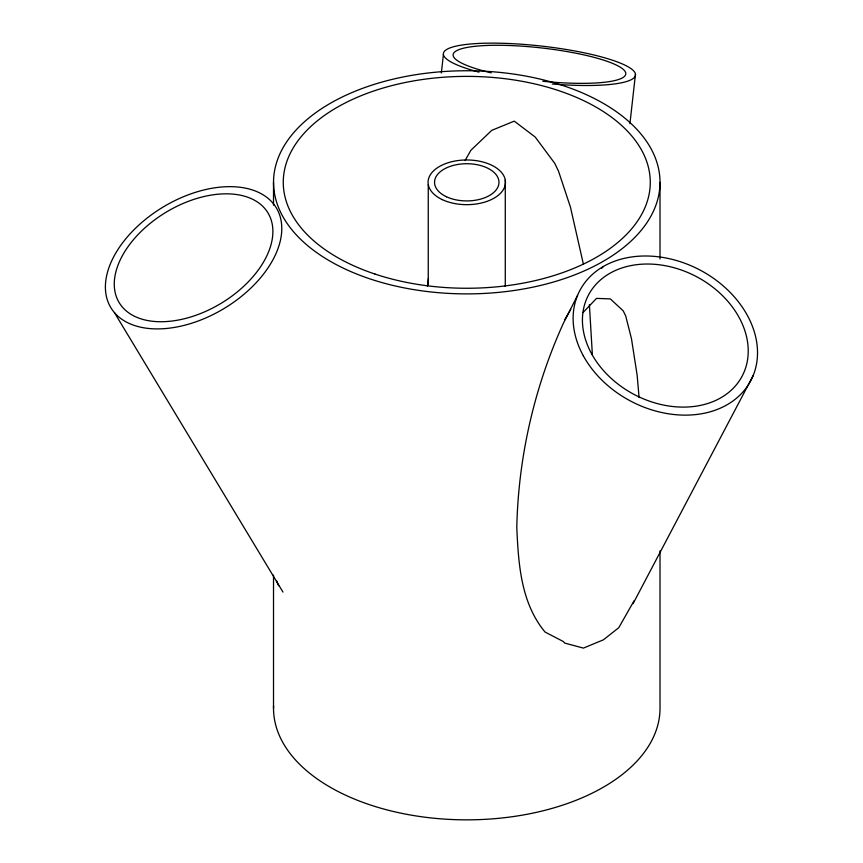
<?xml version="1.0" encoding="UTF-8"?>
<svg xmlns="http://www.w3.org/2000/svg" width="863" height="863" viewBox="0 0 863 863"><rect width="100%" height="100%" fill="white"/><g stroke="black" fill="none" stroke-linecap="round" stroke-linejoin="round"><path stroke-width="1.29" d="M427.401 286.203L428.447 278.318M441.338 73.031L443.431 54.38M629.925 123.657L635.459 74.25M577.541 295.448L563.388 323.269C534.305 387.293 518.361 457.056 516.786 527.358C518.415 563.625 520.799 602.924 545.082 632.072L563.388 641.554L564.747 643.086L583.399 648.102L603.41 639.828L618.771 627.681L634.122 600.713M465.103 160.518L470.82 150.335L491.77 130.335L514.262 121.144L535.211 137.055L554.736 163.323L558.512 171.165L570.486 207.249L583.323 263.862M633.075 603.636L753.119 375.675M564.747 319.742L570.745 309.364M601.597 268.382L603.41 266.473M583.021 312.546L596.516 298.382L610.324 298.9L623.194 310.82L625.686 315.89L631.457 338.62L637.174 375.427L639.084 397.616M114.466 312.676L282.988 592.094M589.397 304.715L592.331 354.067M660.012 182.32A193.247 111.575 0 0 1 370.141 278.943A193.247 111.575 0 0 1 370.141 85.696A193.247 111.575 0 0 1 660.012 182.32L660.012 258.997M660.012 550.896L660.012 708.275A193.247 111.575 0 0 1 464.488 819.839A193.247 111.575 0 0 1 273.571 705.643M505.276 180.065L505.276 286.473M428.253 184.574L428.253 285.47M273.517 182.32L273.517 205.189M273.517 575.103L273.517 708.275M479.03 72.147A96.624 18.35 6.4 0 1 482.223 43.301A96.624 18.35 6.4 0 1 628.426 66.98A96.624 18.35 6.4 0 1 552.244 84.002M491.166 72.859A86.883 16.505 6.4 0 1 486.182 45.491A86.883 16.505 6.4 0 1 620.519 67.357A86.883 16.505 6.4 0 1 542.795 81.262M278.663 585.718A96.624 59.191 -31.1 0 1 276.678 580.907M442.298 199.633A38.706 22.352 0 0 0 504.974 185.901A38.706 22.352 0 0 0 453.032 161.424A38.706 22.352 0 0 0 442.298 199.633M446.398 196.732A32.211 18.598 0 0 0 498.555 185.297A32.211 18.598 0 0 0 455.33 164.93A32.211 18.598 0 0 0 446.398 196.732M375.017 274.067A183.506 105.944 0 0 0 650.27 182.32A183.506 105.944 0 0 0 375.017 90.572A183.506 105.944 0 0 0 375.017 274.067M583.312 355.783A96.624 74.132 27.8 0 0 742.827 392.093A96.624 74.132 27.8 0 0 669.861 258.814A96.624 74.132 27.8 0 0 583.312 355.783M591.587 353.744A86.883 66.656 27.8 0 0 735.017 386.387A86.883 66.656 27.8 0 0 669.408 266.559A86.883 66.656 27.8 0 0 591.587 353.744M165.221 328.576A96.624 59.191 -31.1 0 0 280.097 216.451A96.624 59.191 -31.1 0 0 135.437 228.307A96.624 59.191 -31.1 0 0 165.221 328.576M168.08 321.435A86.883 53.215 -31.1 0 0 271.37 220.626A86.883 53.215 -31.1 0 0 141.305 231.273A86.883 53.215 -31.1 0 0 168.08 321.435"/></g></svg>
